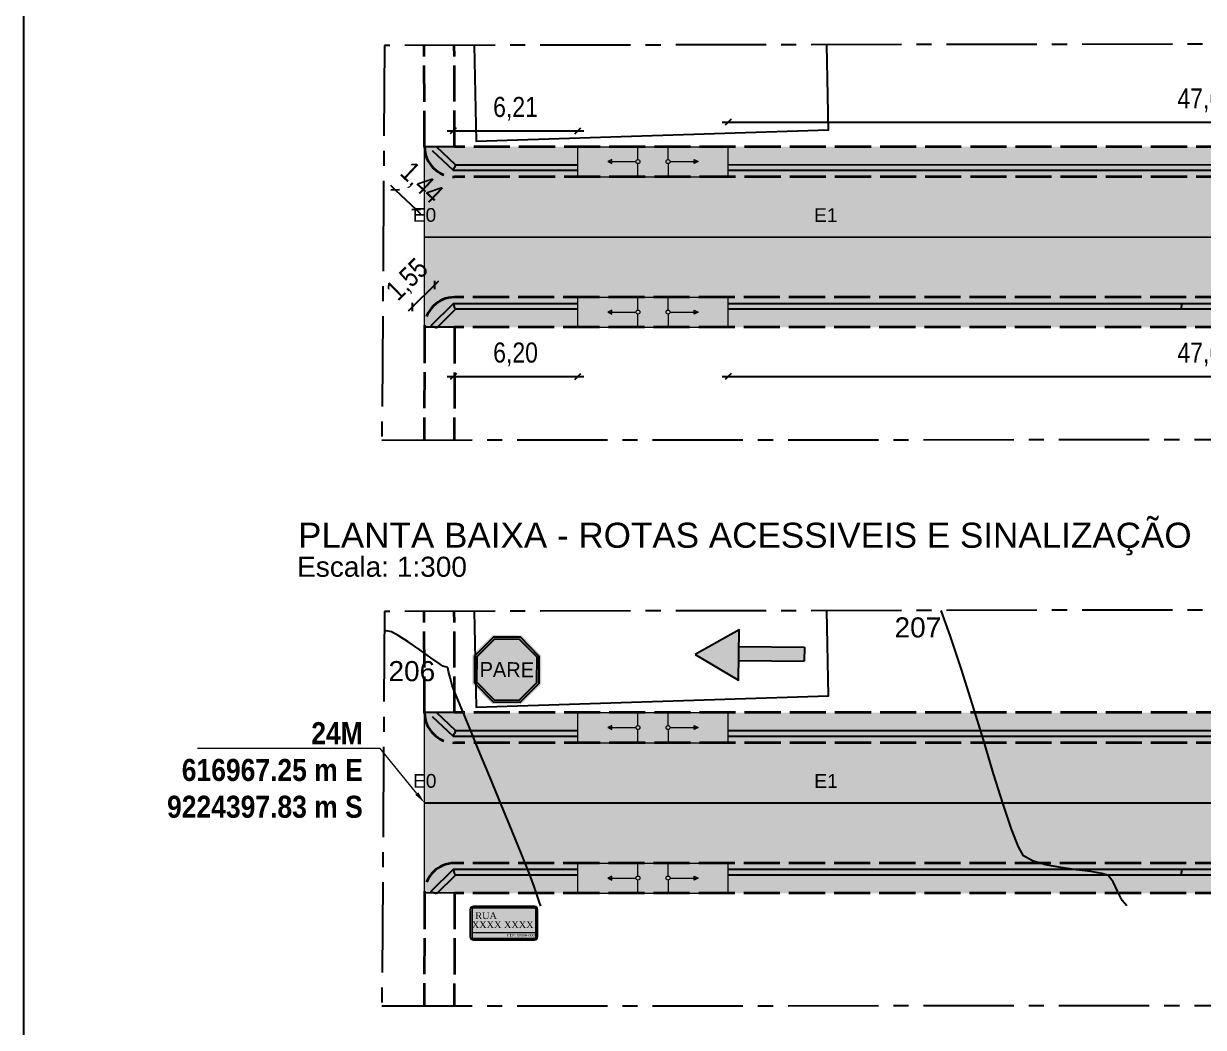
# Model space of a CAD drawing. Header units: feet. Extents: x 203667 to 205527, y 9204857 to 9205156.
# Drawn here: x 204385.3 to 204444.1, y 9204992.1 to 9205042.1 of the extents above; entities that cross this region are included whole.
import ezdxf
from ezdxf import colors
from ezdxf.entities.mleader import LeaderData, LeaderLine
from ezdxf.enums import TextEntityAlignment as Align
from ezdxf.math import Vec2, Vec3

# ---------------------------------------------------------------- set-up
doc = ezdxf.new("R2010")
doc.units = ezdxf.units.FT
doc.header["$LTSCALE"] = 0.3
doc.header["$MEASUREMENT"] = 0
for name, pattern in [('ACAD_ISO02W100', [15, 12, -3]), ('CENTER2', [1.125, 0.75, -0.125, 0.125, -0.125]), ('CONTINUO', [0])]:
    doc.linetypes.add(name, pattern=pattern)
for name, color, linetype in [('_EIXO PROJETADO', 2, 'Continuous'), ('C-ROAD-CNTR-N', 92, 'Continuous'), ('C1-HM-CURVA_INTERMEDIARIA', 3, 'Continuous'), ('Calçada Projetada', 20, 'Continuous'), ('cotas1', 7, 'Continuous'), ('Edificação Existente', 1, 'Continuous'), ('Estacas', 7, 'CONTINUO'), ('F-HZ-ESTACA', 98, 'Continuous'), ('Pavimento projetado', 51, 'Continuous'), ('SINALIZACAO', 1, 'Continuous'), ('TEXTOS', 7, 'Continuous')]:
    doc.layers.add(name, color=color, linetype=linetype)
for name, color, linetype, lineweight in [('Alvenaria de 1 Vez', 6, 'ACAD_ISO02W100', 35), ('Cotas Acessibilidade', 5, 'Continuous', 25), ('Cotas Calçadas', 7, 'Continuous', 25), ('Detalhe 2', 1, 'Continuous', 18), ('MEIO FIO PROJETADO', 7, 'ACAD_ISO02W100', 35), ('PENA015', 1, 'Continuous', 15)]:
    doc.layers.add(name, color=color, linetype=linetype, lineweight=lineweight)
doc.styles.add('Arial', font='arial.ttf')
doc.styles.add('COTAS', font='ariblk.ttf', dxfattribs={"width": 0.75})
doc.styles.add('PONTOS_DADOS', font='BOOKOS.TTF')
doc.styles.add('Roman', font='arial.ttf', dxfattribs={"height": 2})
doc.styles.add('TARCISIO', font='swissci.ttf')
doc.dimstyles.new('Cota Piso Tatil', dxfattribs={"dimtxt": 1, "dimasz": 0.3, "dimexe": 1, "dimexo": 1, "dimgap": 0.5, "dimtad": 1, "dimzin": 4, "dimtxsty": 'TARCISIO', "dimblk": 'OBLIQUE', "dimcen": -2, "dimdle": 0.3, "dimse1": 1, "dimse2": 1, "dimclrd": 256, "dimclre": 256, "dimclrt": 5, "dimadec": 0, "dimazin": 0, "dimtfac": 1, "dimtix": 1, "dimtmove": 0, "dimatfit": 3, "dimldrblk": 'DOT', "dimfxl": 1, "dimlwd": -1, "dimlwe": -1, "dimarcsym": 0})

# ---------------------------------------------------------------- blocks, each defined once
blk = doc.blocks.new('r150')
at = {"linetype": 'Continuous'}
h = blk.add_hatch(color=4, dxfattribs=at)
h.dxf.hatch_style = 1
edge = h.paths.add_edge_path()
edge.add_arc((0, 0.907), 0.1, 180, 270, ccw=False)
edge.add_line((-0.1, 0.907), (-1.3, 0.907))
edge.add_line((-1.3, 0.907), (-1.3, 0.807))
edge.add_line((-1.3, 0.807), (-1.5, 0.907))
edge.add_line((-1.5, 0.907), (-1.3, 1.007))
edge.add_line((-1.3, 1.007), (-1.3, 0.907))
edge.add_line((-1.3, 0.907), (-0.1, 0.907))
edge.add_arc((0, 0.907), 0.1, 90, 180, ccw=False)
edge.add_line((0, 1.007), (0, 1.65))
edge.add_line((0, 1.65), (-3, 1.65))
edge.add_line((-3, 1.65), (-3, 0.15))
edge.add_line((-3, 0.15), (0, 0.15))
edge.add_line((0, 0.15), (0, 0.807))
edge = h.paths.add_edge_path()
edge.add_arc((1.5, 0.907), 0.1, 180, 270, ccw=False)
edge.add_arc((1.5, 0.907), 0.1, 90, 180, ccw=False)
edge.add_line((1.5, 1.007), (1.5, 1.65))
edge.add_line((1.5, 1.65), (0, 1.65))
edge.add_line((0, 1.65), (0, 1.007))
edge.add_arc((0, 0.907), 0.1, 0, 90, ccw=False)
edge.add_arc((0, 0.907), 0.1, -90, 0, ccw=False)
edge.add_line((0, 0.807), (0, 0.15))
edge.add_line((0, 0.15), (1.5, 0.15))
edge.add_line((1.5, 0.15), (1.5, 0.807))
edge = h.paths.add_edge_path()
edge.add_line((4.5, 1.65), (1.5, 1.65))
edge.add_line((1.5, 1.65), (1.5, 1.007))
edge.add_arc((1.5, 0.907), 0.1, 0, 90, ccw=False)
edge.add_line((1.6, 0.907), (2.8, 0.907))
edge.add_line((2.8, 0.907), (2.8, 1.007))
edge.add_line((2.8, 1.007), (3, 0.907))
edge.add_line((3, 0.907), (2.8, 0.807))
edge.add_line((2.8, 0.807), (2.8, 0.907))
edge.add_line((2.8, 0.907), (1.6, 0.907))
edge.add_arc((1.5, 0.907), 0.1, -90, 0, ccw=False)
edge.add_line((1.5, 0.807), (1.5, 0.15))
edge.add_line((1.5, 0.15), (4.5, 0.15))
edge.add_line((4.5, 0.15), (4.5, 1.65))
at = {"layer": 'PENA015', "color": 7}
for points in [[(-3, 0.15), (-3, 1.65)], [(-3, 1.65), (4.5, 1.65)], [(0, 1.007), (0, 1.65)], [(1.5, 1.007), (1.5, 1.65)], [(4.5, 0.15), (4.5, 1.65)], [(-1.3, 1.007), (-1.5, 0.907), (-1.3, 0.807)], [(-1.5, 0.907), (-0.1, 0.907)], [(-1.3, 0.807), (-1.3, 1.007)], [(0, 0.15), (0, 0.807)], [(1.5, 0.807), (1.5, 0.15)], [(1.6, 0.907), (3, 0.907)], [(2.8, 0.807), (2.8, 1.007)], [(2.8, 1.007), (3, 0.907), (2.8, 0.807)], [(-3, 0.15), (4.5, 0.15)]]:
    blk.add_lwpolyline(points, dxfattribs=at)
for centre in [(0, 0.907), (1.5, 0.907)]:
    blk.add_circle(centre, 0.1, dxfattribs=at)
blk = doc.blocks.new('_Oblique')
at = {"layer": 'cotas1', "color": 0, "lineweight": -2}
blk.add_line((-0.5, -0.5), (0.5, 0.5), dxfattribs=at)
blk = doc.blocks.new('*D152')
at = {"layer": 'Cotas Acessibilidade', "transparency": 16777216}
for p, q in [((204403.815, 9205033.841), (204403.596, 9205034.046)), ((204403.815, 9205033.841), (204404.863, 9205032.852)), ((204404.863, 9205032.852), (204405.082, 9205032.646))]:
    blk.add_line(p, q, dxfattribs=at)
at = {"layer": 'Defpoints', "color": 0, "transparency": 16777216}
for p in [(204405.659, 9205035.797, 0), (204406.708, 9205034.809, 0), (204404.863, 9205032.852)]:
    blk.add_point(p, dxfattribs=at)
at = {"layer": 'Cotas Acessibilidade', "transparency": 16777216, "xscale": 0.3, "yscale": 0.3, "zscale": 0.3}
for p, rotation in [((204403.815, 9205033.841), 316.6942886122921), ((204404.863, 9205032.852), 136.6942886122921)]:
    blk.add_blockref('_Oblique', p, dxfattribs=dict(at, rotation=rotation))
at = {"layer": 'Cotas Acessibilidade', "color": 5, "transparency": 16777216, "insert": (204405.09, 9205034.143), "char_height": 1, "attachment_point": 5, "rotation": 316.69429, "style": 'TARCISIO'}
blk.add_mtext('1,44', dxfattribs=at)
blk = doc.blocks.new('_Dot')
at = {"color": 0, "linetype": 'ByBlock', "lineweight": -2}
blk.add_line((-0.5, 0), (-1, 0), dxfattribs=at)
at = {"color": 0, "linetype": 'ByBlock', "const_width": 0.5}
blk.add_lwpolyline([(-0.25, 0, 1), (0.25, 0, 1)], format="xyb", close=True, dxfattribs=at)
blk = doc.blocks.new('*D153')
at = {"layer": 'Cotas Acessibilidade', "transparency": 16777216}
blk.add_line((204406.408, 9205036.779), (204413.214, 9205036.78), dxfattribs=at)
at = {"layer": 'Defpoints', "color": 0, "transparency": 16777216}
for p in [(204412.914, 9205036.78), (204406.708, 9205034.809, 0), (204412.914, 9205034.809, 0)]:
    blk.add_point(p, dxfattribs=at)
at = {"layer": 'Cotas Acessibilidade', "transparency": 16777216, "xscale": 0.3, "yscale": 0.3, "zscale": 0.3}
for p, rotation in [((204406.708, 9205036.779), 180.0014894746999), ((204412.914, 9205036.78), 0.001489474699882498)]:
    blk.add_blockref('_Oblique', p, dxfattribs=dict(at, rotation=rotation))
at = {"layer": 'Cotas Acessibilidade', "color": 5, "transparency": 16777216, "insert": (204409.811, 9205037.875), "char_height": 1, "attachment_point": 5, "rotation": 0.00149, "style": 'TARCISIO'}
blk.add_mtext('6,21', dxfattribs=at)
blk = doc.blocks.new('*D154')
at = {"layer": 'Cotas Acessibilidade', "transparency": 16777216}
for p, q in [((204405.775, 9205029.091), (204405.988, 9205029.303)), ((204404.673, 9205027.996), (204405.775, 9205029.091)), ((204404.673, 9205027.996), (204404.46, 9205027.785))]:
    blk.add_line(p, q, dxfattribs=at)
at = {"layer": 'Defpoints', "color": 0, "transparency": 16777216}
for p in [(204405.775, 9205029.091), (204406.701, 9205028.159, 0), (204405.599, 9205027.064, 0)]:
    blk.add_point(p, dxfattribs=at)
at = {"layer": 'Cotas Acessibilidade', "transparency": 16777216, "xscale": 0.3, "yscale": 0.3, "zscale": 0.3}
for p, rotation in [((204405.775, 9205029.091), 224.8101144808566), ((204404.673, 9205027.996), 44.8101144808566)]:
    blk.add_blockref('_Oblique', p, dxfattribs=dict(at, rotation=rotation))
at = {"layer": 'Cotas Acessibilidade', "color": 5, "transparency": 16777216, "insert": (204404.452, 9205029.321), "char_height": 1, "attachment_point": 5, "rotation": 44.81011, "style": 'TARCISIO'}
blk.add_mtext('1,55', dxfattribs=at)
blk = doc.blocks.new('*D313')
at = {"layer": 'Cotas Acessibilidade', "transparency": 16777216}
blk.add_line((204406.412, 9205024.536), (204413.214, 9205024.536), dxfattribs=at)
at = {"layer": 'Defpoints', "color": 0, "transparency": 16777216}
for p in [(204406.712, 9205028.159, 0), (204412.914, 9205028.159, 0), (204412.914, 9205024.536)]:
    blk.add_point(p, dxfattribs=at)
at = {"layer": 'Cotas Acessibilidade', "transparency": 16777216, "xscale": 0.3, "yscale": 0.3, "zscale": 0.3}
for p, rotation in [((204406.712, 9205024.536), 180.001489441899), ((204412.914, 9205024.536), 0.001489441899012902)]:
    blk.add_blockref('_Oblique', p, dxfattribs=dict(at, rotation=rotation))
at = {"layer": 'Cotas Acessibilidade', "color": 5, "transparency": 16777216, "insert": (204409.813, 9205025.632), "char_height": 1, "attachment_point": 5, "rotation": 0.00149, "style": 'TARCISIO'}
blk.add_mtext('6,20', dxfattribs=at)
blk = doc.blocks.new('*D314')
at = {"layer": 'Cotas Acessibilidade', "transparency": 16777216}
blk.add_line((204420.114, 9205024.537), (204468.355, 9205024.538), dxfattribs=at)
at = {"layer": 'Defpoints', "color": 0, "transparency": 16777216}
for p in [(204420.414, 9205028.159), (204468.055, 9205028.161, 0), (204468.055, 9205024.538)]:
    blk.add_point(p, dxfattribs=at)
at = {"layer": 'Cotas Acessibilidade', "transparency": 16777216, "xscale": 0.3, "yscale": 0.3, "zscale": 0.3}
for p, rotation in [((204420.414, 9205024.537), 180.0015942188615), ((204468.055, 9205024.538), 0.001594218861466201)]:
    blk.add_blockref('_Oblique', p, dxfattribs=dict(at, rotation=rotation))
at = {"layer": 'Cotas Acessibilidade', "color": 5, "transparency": 16777216, "insert": (204444.234, 9205025.632), "char_height": 1, "attachment_point": 5, "rotation": 0.00159, "style": 'TARCISIO'}
blk.add_mtext('47,64', dxfattribs=at)
blk = doc.blocks.new('*D159')
at = {"layer": 'Cotas Acessibilidade', "transparency": 16777216}
blk.add_line((204420.114, 9205037.201), (204468.354, 9205037.202), dxfattribs=at)
at = {"layer": 'Defpoints', "color": 0, "transparency": 16777216}
for p in [(204468.054, 9205037.202), (204420.414, 9205034.809, 0), (204468.054, 9205034.811, 0)]:
    blk.add_point(p, dxfattribs=at)
at = {"layer": 'Cotas Acessibilidade', "transparency": 16777216, "xscale": 0.3, "yscale": 0.3, "zscale": 0.3}
for p, rotation in [((204420.414, 9205037.201), 180.001602751482), ((204468.054, 9205037.202), 0.001602751482006512)]:
    blk.add_blockref('_Oblique', p, dxfattribs=dict(at, rotation=rotation))
at = {"layer": 'Cotas Acessibilidade', "color": 5, "transparency": 16777216, "insert": (204444.234, 9205038.297), "char_height": 1, "attachment_point": 5, "rotation": 0.0016, "style": 'TARCISIO'}
blk.add_mtext('47,64', dxfattribs=at)
blk = doc.blocks.new('PARE')
at = {"layer": 'SINALIZACAO'}
h = blk.add_hatch(color=256, dxfattribs=at)
h.dxf.hatch_style = 1
h.paths.add_polyline_path([(0.13, 0.331), (-0.138, 0.331), (-0.327, 0.141), (-0.327, -0.126), (-0.138, -0.316), (0.13, -0.316), (0.319, -0.126), (0.319, 0.141)])
h.paths.add_polyline_path([(-0.13, 0.311), (0.122, 0.311), (0.299, 0.133), (0.299, -0.118), (0.122, -0.296), (-0.13, -0.296), (-0.307, -0.118), (-0.307, 0.133)], flags=16)
h.paths.add_polyline_path([(-0.121, 0.291), (0.113, 0.291), (0.279, 0.125), (0.279, -0.11), (0.113, -0.276), (-0.121, -0.276), (-0.287, -0.11), (-0.287, 0.125)], flags=0)
at = {"layer": 'SINALIZACAO', "true_color": 0xffffff}
h = blk.add_hatch(color=7, dxfattribs=at)
h.dxf.hatch_style = 1
h.paths.add_polyline_path([(-0.307, 0.133), (-0.307, -0.118), (-0.13, -0.296), (0.122, -0.296), (0.299, -0.118), (0.299, 0.133), (0.122, 0.311), (-0.13, 0.311)])
h.paths.add_polyline_path([(-0.121, 0.291), (0.113, 0.291), (0.279, 0.125), (0.279, -0.11), (0.113, -0.276), (-0.121, -0.276), (-0.287, -0.11), (-0.287, 0.125)], flags=16)
at = {"layer": 'SINALIZACAO'}
h = blk.add_hatch(color=256, dxfattribs=at)
h.dxf.hatch_style = 1
h.paths.add_polyline_path([(-0.287, -0.11), (-0.121, -0.276), (0.113, -0.276), (0.279, -0.11), (0.279, 0.125), (0.113, 0.291), (-0.121, 0.291), (-0.287, 0.125)])
at = {"layer": 'SINALIZACAO', "color": 7, "true_color": 0xffffff}
for points in [[(-0.13, 0.311), (-0.307, 0.133), (-0.307, -0.118), (-0.13, -0.296), (0.122, -0.296), (0.299, -0.118), (0.299, 0.133), (0.122, 0.311)], [(-0.121, 0.291), (-0.287, 0.125), (-0.287, -0.11), (-0.121, -0.276), (0.113, -0.276), (0.279, -0.11), (0.279, 0.125), (0.113, 0.291)]]:
    blk.add_lwpolyline(points, close=True, dxfattribs=at)
at = {"layer": 'SINALIZACAO', "color": 7, "true_color": 0xffffff, "insert": (-0.004, 0.008), "char_height": 0.14, "attachment_point": 5}
blk.add_mtext_dynamic_manual_height_columns('\\pxqc;PARE', width=0.56672, gutter_width=0.5, heights=[0.234], dxfattribs=at)
blk = doc.blocks.new('A$C7DBB18B5')
at = {"layer": 'Detalhe 2', "lineweight": 20}
h = blk.add_hatch(color=5, dxfattribs=at)
h.dxf.hatch_style = 1
h.paths.add_polyline_path([(0.475, 0.25), (0.025, 0.25, 0.414214), (0, 0.225), (0, 0.025, 0.414214), (0.025, 0), (0.475, 0, 0.414214), (0.5, 0.025), (0.5, 0.225, 0.414214)])
h.paths.add_polyline_path([(0.495, 0.225), (0.495, 0.025, -0.414214), (0.475, 0.005), (0.025, 0.005, -0.414214), (0.005, 0.025), (0.005, 0.225, -0.414214), (0.025, 0.245), (0.475, 0.245, -0.414214)], flags=16)
h.paths.add_polyline_path([(0.485, 0.225), (0.485, 0.025, -0.414214), (0.475, 0.015), (0.025, 0.015, -0.414214), (0.015, 0.025), (0.015, 0.225, -0.414214), (0.025, 0.235), (0.475, 0.235, -0.414214)], flags=0)
h = blk.add_hatch(color=7, dxfattribs=at)
h.dxf.hatch_style = 1
h.paths.add_polyline_path([(0.475, 0.245), (0.025, 0.245, 0.414214), (0.005, 0.225), (0.005, 0.025, 0.414214), (0.025, 0.005), (0.475, 0.005, 0.414214), (0.495, 0.025), (0.495, 0.225, 0.414214)])
h.paths.add_polyline_path([(0.485, 0.225), (0.485, 0.025, -0.414214), (0.475, 0.015), (0.025, 0.015, -0.414214), (0.015, 0.025), (0.015, 0.225, -0.414214), (0.025, 0.235), (0.475, 0.235, -0.414214)], flags=16)
h = blk.add_hatch(color=5, dxfattribs=at)
h.dxf.hatch_style = 1
h.paths.add_polyline_path([(0.485, 0.225, 0.414214), (0.475, 0.235), (0.025, 0.235, 0.414214), (0.015, 0.225), (0.015, 0.025, 0.414214), (0.025, 0.015), (0.475, 0.015, 0.414214), (0.485, 0.025)])
at = {"layer": 'Detalhe 2', "color": 7, "lineweight": 20}
for points in [[(0.025, 0), (0.475, 0, 0.414214), (0.5, 0.025), (0.5, 0.225, 0.414214), (0.475, 0.25), (0.025, 0.25, 0.414214), (0, 0.225), (0, 0.025, 0.414214)], [(0.025, 0.005), (0.475, 0.005, 0.414214), (0.495, 0.025), (0.495, 0.225, 0.414214), (0.475, 0.245), (0.025, 0.245, 0.414214), (0.005, 0.225), (0.005, 0.025, 0.414214)], [(0.025, 0.015), (0.475, 0.015, 0.414214), (0.485, 0.025), (0.485, 0.225, 0.414214), (0.475, 0.235), (0.025, 0.235, 0.414214), (0.015, 0.225), (0.015, 0.025, 0.414214)]]:
    blk.add_lwpolyline(points, format="xyb", close=True, dxfattribs=at)
blk.add_lwpolyline([(0.015, 0.055), (0.485, 0.055)], dxfattribs=at)
at = {"color": 7, "lineweight": 20, "true_color": 0xffffff, "style": 'PONTOS_DADOS'}
for s, height, p in [('RUA', 0.05, (0.1188, 0.205)), ('XXXX XXXX', 0.05, (0.2411, 0.1385)), ('CEP: 00000-000', 0.02, (0.3742, 0.045))]:
    blk.add_text(s, height=height, dxfattribs=at).set_placement(p, align=Align.TOP_CENTER)
blk = doc.blocks.new('A$C0B4D12F7')
at = {"layer": 'SINALIZACAO'}
h = blk.add_hatch(color=4, dxfattribs=at)
h.dxf.hatch_style = 1
h.paths.add_polyline_path([(3.391, 0), (5.645, 1.302), (3.391, 2.603)])
h = blk.add_hatch(color=4, dxfattribs=at)
h.dxf.hatch_style = 1
h.paths.add_polyline_path([(3.391, 1.591), (0, 1.591), (0, 0.867), (3.391, 0.867)])
at = {"layer": 'SINALIZACAO', "color": 4}
for p, q in [((3.391, 1.591), (0, 1.591)), ((0, 0.867), (0, 1.591)), ((3.391, 0.867), (0, 0.867))]:
    blk.add_line(p, q, dxfattribs=at)
blk.add_lwpolyline([(5.645, 1.302), (3.391, 2.603), (3.391, 0)], close=True, dxfattribs=at)

msp = doc.modelspace()

# ---------------------------------------------------------------- hatches: boundary and pattern name
at = {"layer": 'Calçada Projetada'}
h = msp.add_hatch(color=256, dxfattribs=at)
h.dxf.hatch_style = 1
h.paths.add_polyline_path([(204410.595, 9205035.984), (204410.651, 9205034.484), (204479.281, 9205034.486, 0.406206), (204480.78, 9205035.945), (204479.281, 9205035.986)])
h.paths.add_polyline_path([(204410.595, 9205035.984), (204406.777, 9205035.984), (204405.277, 9205035.984), (204405.277, 9205035.978, 0.413024), (204406.777, 9205034.484), (204410.651, 9205034.484)])
h = msp.add_hatch(color=256, dxfattribs=at)
h.dxf.hatch_style = 1
h.paths.add_polyline_path([(204410.877, 9205028.484), (204410.933, 9205026.984), (204479.241, 9205026.986), (204480.741, 9205026.986, 0.414213), (204479.241, 9205028.486)])
h.paths.add_polyline_path([(204410.877, 9205028.484), (204406.773, 9205028.484, 0.412258), (204405.274, 9205026.994), (204406.774, 9205026.984), (204410.933, 9205026.984)])
h = msp.add_hatch(color=256, dxfattribs=at)
h.dxf.hatch_style = 1
h.paths.add_polyline_path([(204410.595, 9205007.774), (204410.651, 9205006.274), (204479.281, 9205006.276, 0.406206), (204480.78, 9205007.735), (204479.281, 9205007.776)])
h.paths.add_polyline_path([(204410.595, 9205007.774), (204406.777, 9205007.774), (204405.277, 9205007.775), (204405.277, 9205007.768, 0.413024), (204406.777, 9205006.274), (204410.651, 9205006.274)])
h = msp.add_hatch(color=256, dxfattribs=at)
h.dxf.hatch_style = 1
h.paths.add_polyline_path([(204410.877, 9205000.274), (204410.933, 9204998.774), (204479.241, 9204998.776), (204480.741, 9204998.776, 0.414213), (204479.241, 9205000.276)])
h.paths.add_polyline_path([(204410.877, 9205000.274), (204406.773, 9205000.274, 0.412258), (204405.274, 9204998.784), (204406.774, 9204998.774), (204410.933, 9204998.774)])
at = {"layer": 'Pavimento projetado', "lineweight": 20}
h = msp.add_hatch(color=256, dxfattribs=at)
h.dxf.hatch_style = 1
h.paths.add_polyline_path([(204480.761, 9205031.486), (204480.78, 9205035.945, -0.406206), (204479.281, 9205034.486), (204406.777, 9205034.484, -0.413024), (204405.277, 9205035.978), (204405.275, 9205031.484)])
h = msp.add_hatch(color=256, dxfattribs=at)
h.dxf.hatch_style = 1
h.paths.add_polyline_path([(204480.761, 9205031.486), (204405.275, 9205031.484), (204405.274, 9205026.975, -0.415918), (204406.773, 9205028.484), (204479.241, 9205028.486, -0.414214), (204480.741, 9205026.986)])
h = msp.add_hatch(color=256, dxfattribs=at)
h.dxf.hatch_style = 1
h.paths.add_polyline_path([(204480.761, 9205003.276), (204480.78, 9205007.735, -0.406206), (204479.281, 9205006.276), (204406.777, 9205006.274, -0.413024), (204405.277, 9205007.768), (204405.275, 9205003.274)])
h = msp.add_hatch(color=256, dxfattribs=at)
h.dxf.hatch_style = 1
h.paths.add_polyline_path([(204480.761, 9205003.276), (204405.275, 9205003.274), (204405.274, 9204998.765, -0.415918), (204406.773, 9205000.274), (204479.241, 9205000.276, -0.414214), (204480.741, 9204998.776)])

# ---------------------------------------------------------------- linework, layer by layer
at = {"layer": '_EIXO PROJETADO', "linetype": 'CENTER2', "ltscale": 20, "elevation": 0}
for points in [[(204483.048, 9205041.161), (204403.287, 9205041.032), (204403.147, 9205021.362), (204482.606, 9205021.417)], [(204483.048, 9205012.952), (204403.287, 9205012.822), (204403.147, 9204993.152), (204482.606, 9204993.207)]]:
    msp.add_lwpolyline(points, close=True, dxfattribs=at)
at = {"layer": 'Alvenaria de 1 Vez', "ltscale": 0.5}
for p, q in [((204406.777, 9205035.984, 0), (204406.761, 9205041.038, 0)), ((204406.777, 9205007.774, 0), (204406.761, 9205012.828, 0))]:
    msp.add_line(p, q, dxfattribs=at)
at = {"layer": 'Alvenaria de 1 Vez', "ltscale": 0.5, "elevation": 0}
for points in [[(204479.372, 9205041.156), (204479.281, 9205035.986), (204406.777, 9205035.984)], [(204479.241, 9205026.986), (204406.774, 9205026.984), (204406.759, 9205021.364)], [(204479.372, 9205012.946), (204479.281, 9205007.776), (204406.777, 9205007.774)], [(204479.241, 9204998.776), (204406.774, 9204998.774), (204406.759, 9204993.154)]]:
    msp.add_lwpolyline(points, dxfattribs=at)
at = {"layer": 'C-ROAD-CNTR-N', "color": 98, "linetype": 'Continuous', "lineweight": -3, "elevation": 0, "flags": 128}
for points in [[(204405.283, 9205031.484), (204480.741, 9205031.486)], [(204405.283, 9205003.274), (204480.741, 9205003.276)]]:
    msp.add_lwpolyline(points, dxfattribs=at)
at = {"layer": 'C1-HM-CURVA_INTERMEDIARIA', "linetype": 'Continuous', "lineweight": -3, "flags": 128}
for points, elevation in [([(204440.275, 9204998.146), (204440.047, 9204998.408), (204439.82, 9204998.868), (204439.594, 9204999.339), (204439.343, 9204999.662), (204439.035, 9204999.762), (204438.481, 9204999.851), (204437.77, 9204999.943), (204436.99, 9205000.053), (204436.231, 9205000.196), (204435.582, 9205000.385), (204435.13, 9205000.638), (204434.875, 9205001.077), (204434.531, 9205001.968), (204434.115, 9205003.216), (204433.642, 9205004.729), (204433.128, 9205006.413), (204432.589, 9205008.175), (204432.039, 9205009.922), (204431.495, 9205011.562), (204431.021, 9205012.867)], 207), ([(204411.066, 9204998.126), (204410.993, 9204998.356), (204410.741, 9204999.101), (204410.501, 9204999.732), (204410.122, 9205000.685), (204409.641, 9205001.871), (204409.097, 9205003.2), (204408.528, 9205004.581), (204407.973, 9205005.925), (204407.47, 9205007.142), (204407.056, 9205008.143), (204406.771, 9205008.836), (204406.653, 9205009.133), (204406.565, 9205009.461), (204406.479, 9205009.833), (204406.44, 9205010.01), (204406.397, 9205010.038), (204406.302, 9205010.06), (204406.181, 9205010.094), (204406.008, 9205010.216), (204405.594, 9205010.512), (204405.045, 9205010.9), (204404.465, 9205011.297), (204403.959, 9205011.624), (204403.633, 9205011.796), (204403.278, 9205011.864)], 206)]:
    msp.add_lwpolyline(points, dxfattribs=dict(at, elevation=elevation))
at = {"layer": 'Calçada Projetada'}
for p, q in [((204406.777, 9205035.984, 0), (204405.277, 9205035.984, 0)), ((204406.777, 9205007.774, 0), (204405.277, 9205007.775, 0))]:
    msp.add_line(p, q, dxfattribs=at)
at = {"layer": 'Cotas Acessibilidade', "color": 5}
for p, q in [((204405.659, 9205035.797, 0), (204406.708, 9205034.809, 0)), ((204405.851, 9205036.001, 0), (204406.819, 9205035.089, 0)), ((204406.708, 9205034.809, 0), (204406.763, 9205034.949, 0)), ((204406.708, 9205034.809, 0), (204412.914, 9205034.809, 0)), ((204406.819, 9205035.089, 0), (204406.763, 9205034.949, 0)), ((204406.819, 9205035.089, 0), (204412.914, 9205035.089, 0)), ((204420.414, 9205035.089, 0), (204468.054, 9205035.091, 0)), ((204420.414, 9205034.809, 0), (204468.054, 9205034.811, 0)), ((204406.701, 9205028.159, 0), (204405.599, 9205027.064, 0)), ((204412.914, 9205028.159, 0), (204406.701, 9205028.159, 0)), ((204406.701, 9205028.159, 0), (204406.759, 9205028.019, 0)), ((204443.007, 9205028.16), (204420.414, 9205028.159)), ((204468.055, 9205028.16), (204443.007, 9205028.16)), ((204443.007, 9205028.16), (204443.007, 9205028.02)), ((204406.817, 9205027.879, 0), (204405.878, 9205026.946, 0)), ((204406.817, 9205027.879, 0), (204406.759, 9205028.019, 0)), ((204412.914, 9205027.879, 0), (204406.817, 9205027.879, 0)), ((204443.007, 9205027.88), (204420.414, 9205027.879)), ((204443.007, 9205027.88), (204443.007, 9205028.02)), ((204468.055, 9205027.88), (204443.007, 9205027.88)), ((204405.599, 9205027.064, 0), (204405.599, 9205026.992, 0)), ((204405.599, 9205027.064, 0), (204405.739, 9205027.005, 0)), ((204405.878, 9205026.946, 0), (204405.739, 9205027.005, 0)), ((204405.878, 9205026.946, 0), (204405.879, 9205026.99, 0)), ((204405.659, 9205007.588, 0), (204406.708, 9205006.599, 0)), ((204405.851, 9205007.791, 0), (204406.819, 9205006.879, 0)), ((204406.819, 9205006.879, 0), (204406.763, 9205006.739, 0)), ((204406.819, 9205006.879, 0), (204412.914, 9205006.879, 0)), ((204420.414, 9205006.879, 0), (204468.054, 9205006.881, 0)), ((204406.708, 9205006.599, 0), (204406.763, 9205006.739, 0)), ((204406.708, 9205006.599, 0), (204412.914, 9205006.599, 0)), ((204420.414, 9205006.599, 0), (204468.054, 9205006.601, 0)), ((204406.701, 9204999.949, 0), (204405.599, 9204998.854, 0)), ((204412.914, 9204999.949, 0), (204406.701, 9204999.949, 0)), ((204406.701, 9204999.949, 0), (204406.759, 9204999.809, 0)), ((204443.007, 9204999.95), (204420.414, 9204999.949)), ((204468.055, 9204999.951), (204443.007, 9204999.95)), ((204443.007, 9204999.95), (204443.007, 9204999.81)), ((204406.817, 9204999.669, 0), (204405.878, 9204998.737, 0)), ((204406.817, 9204999.669, 0), (204406.759, 9204999.809, 0)), ((204412.914, 9204999.669, 0), (204406.817, 9204999.669, 0)), ((204443.007, 9204999.67), (204420.414, 9204999.669)), ((204443.007, 9204999.67), (204443.007, 9204999.81)), ((204468.055, 9204999.671), (204443.007, 9204999.67)), ((204405.599, 9204998.854, 0), (204405.599, 9204998.782, 0)), ((204405.599, 9204998.854, 0), (204405.739, 9204998.795, 0)), ((204405.878, 9204998.737, 0), (204405.739, 9204998.795, 0)), ((204405.878, 9204998.737, 0), (204405.879, 9204998.78, 0))]:
    msp.add_line(p, q, dxfattribs=at)
at = {"layer": 'Cotas Calçadas'}
for p, q in [((204406.774, 9205026.984, 0), (204405.274, 9205026.994, 0)), ((204406.774, 9204998.774, 0), (204405.274, 9204998.784, 0))]:
    msp.add_line(p, q, dxfattribs=at)
msp.add_lwpolyline([(204499.02, 9205088.157), (204385.294, 9205088.157), (204385.294, 9204895.913), (204499.02, 9204895.913)], close=True, dxfattribs=at)
at = {"layer": 'Edificação Existente', "color": 1, "elevation": 0}
for points in [[(204407.755, 9205041.039), (204407.853, 9205036.261), (204425.406, 9205036.829), (204425.325, 9205041.068)], [(204407.755, 9205012.829), (204407.853, 9205008.052), (204425.406, 9205008.62), (204425.325, 9205012.858)]]:
    msp.add_lwpolyline(points, dxfattribs=at)
at = {"layer": 'MEIO FIO PROJETADO', "ltscale": 0.5, "elevation": 0}
for points in [[(204480.873, 9205041.158), (204480.78, 9205035.945, -0.406206), (204479.281, 9205034.486), (204406.777, 9205034.484, -0.413024), (204405.277, 9205035.978), (204405.261, 9205041.035)], [(204480.741, 9205021.415), (204480.741, 9205026.986, 0.414214), (204479.241, 9205028.486), (204406.773, 9205028.484, 0.412258), (204405.274, 9205026.994), (204405.259, 9205021.363)], [(204480.873, 9205012.948), (204480.78, 9205007.735, -0.406206), (204479.281, 9205006.276), (204406.777, 9205006.274, -0.413024), (204405.277, 9205007.768), (204405.261, 9205012.825)], [(204480.741, 9204993.206), (204480.741, 9204998.776, 0.414214), (204479.241, 9205000.276), (204406.773, 9205000.274, 0.412258), (204405.274, 9204998.784), (204405.259, 9204993.153)]]:
    msp.add_lwpolyline(points, format="xyb", dxfattribs=at)
at = {"layer": 'Pavimento projetado', "lineweight": 20}
for p, q in [((204405.274, 9205026.994, 0), (204405.277, 9205035.978, 0)), ((204405.274, 9204998.784, 0), (204405.277, 9205007.768, 0))]:
    msp.add_line(p, q, dxfattribs=at)

# ---------------------------------------------------------------- block references
at = {"layer": 'Estacas', "xscale": 0.9639661851663491, "yscale": 0.9639661851663491, "zscale": 0.9639661851663491, "rotation": 179.3949512521692}
msp.add_blockref('A$C0B4D12F7', (204424.222, 9205011.874, 0), dxfattribs=at)
at = {"layer": 'SINALIZACAO', "extrusion": (3.29478e-09, -0.000126738, 1), "rotation": 0.001489476360700526}
for p in [(204415.914, 9205034.26, -1166.63), (204415.914, 9205026.76, -1166.629), (204415.914, 9205006.05, -1166.626), (204415.914, 9204998.55, -1166.625)]:
    msp.add_blockref('r150', p, dxfattribs=at)
at = {"layer": 'SINALIZACAO', "color": 0, "xscale": 5.326421147977181, "yscale": 5.326421147977181, "zscale": 5.326421147977181, "rotation": 359.5885259408725}
msp.add_blockref('PARE', (204409.399, 9205009.877), dxfattribs=at)
at = {"layer": 'SINALIZACAO', "xscale": 6.762977136762542, "yscale": 6.762977136762542, "zscale": 6.762977136762542}
msp.add_blockref('A$C7DBB18B5', (204407.542, 9204996.435), dxfattribs=at)

# ---------------------------------------------------------------- texts
at = {"linetype": 'Continuous', "style": 'Roman'}
for s, height, p in [('PLANTA BAIXA - ROTAS ACESSIVEIS E SINALIZAÇÃO', 1.25, (204398.972, 9205015.993)), ('Escala: 1:300', 1, (204398.926, 9205014.547))]:
    msp.add_text(s, height=height, dxfattribs=at).set_placement(p)
at = {"layer": 'C1-HM-CURVA_INTERMEDIARIA', "linetype": 'Continuous', "lineweight": -3, "style": 'Arial'}
for s, p in [('207', (204428.701, 9205011.523)), ('206', (204403.479, 9205009.344))]:
    msp.add_text(s, height=1, dxfattribs=at).set_placement(p)
at = {"layer": 'F-HZ-ESTACA', "color": 98, "linetype": 'Continuous', "lineweight": -3, "char_height": 0.6858, "attachment_point": 8, "rotation": 0.00149, "style": 'Arial'}
for s, insert in [('{\\fArial|b0|i0|c0|p2;E0}', (204405.275, 9205032.231, 0)), ('{\\fArial|b0|i0|c0|p2;E1}', (204425.275, 9205032.232, 0)), ('{\\fArial|b0|i0|c0|p2;E0}', (204405.286, 9205004.021, 0)), ('{\\fArial|b0|i0|c0|p2;E1}', (204425.286, 9205004.022, 0))]:
    msp.add_mtext(s, dxfattribs=dict(at, insert=insert))

# ---------------------------------------------------------------- dimensions: what is measured, and where the dimension line sits
at = {"layer": 'Cotas Acessibilidade'}
for p1, p2, distance, picture, middle in [((204420.414, 9205034.809, 0), (204468.054, 9205034.811, 0), 2.392, '*D159', (204444.234, 9205038.297)), ((204406.708, 9205034.809, 0), (204412.914, 9205034.809, 0), 1.971, '*D153', (204409.811, 9205037.875)), ((204405.659, 9205035.797, 0), (204406.708, 9205034.809, 0), -2.689, '*D152', (204405.09, 9205034.143)), ((204405.599, 9205027.064, 0), (204406.701, 9205028.159, 0), 1.314, '*D154', (204404.452, 9205029.321)), ((204406.712, 9205028.159, 0), (204412.914, 9205028.159, 0), -3.623, '*D313', (204409.813, 9205025.632)), ((204420.414, 9205028.159), (204468.055, 9205028.161, 0), -3.623, '*D314', (204444.234, 9205025.632))]:
    dim = msp.add_aligned_dim(p1=p1, p2=p2, distance=distance, dimstyle='Cota Piso Tatil', dxfattribs=at)
    dim.commit()
    dim.dimension.update_dxf_attribs({"geometry": picture, "text_midpoint": middle})

# ---------------------------------------------------------------- leaders
at = {"layer": 'TEXTOS', "color": 1}
ml = msp.add_multileader_mtext('Standard', dxfattribs=at)
ml.set_content('24M \\P616967.25 m E\\P9224397.83 m S', color=1, style='COTAS')
ml.set_leader_properties(color=256, linetype='ByLayer', lineweight=0)
ml.build(insert=Vec2(0, 0))
ml.multileader.update_dxf_attribs({"text_right_attachment_type": 6, "dogleg_length": 0.36, "arrow_head_size": 0.6})
ctx = ml.context
ctx.base_point, ctx.char_height, ctx.arrow_head_size, ctx.landing_gap_size, ctx.plane_origin = Vec3(204391.726, 9205006.742, 0), 1.1, 0.6, 0.5, Vec3(204398.693, 9205031.477, 0)
ctx.right_attachment, ctx.text_align_type = 6, 2
notes = []
notes.append((ctx, [(1, (1, 1, 0), (204403.058, 9205005.981, 0), (-1, 0), 0.36, [(0, [(204405.275, 9205003.276, 0)], 0, [])])]))
ctx.mtext.insert, ctx.mtext.width, ctx.mtext.alignment, ctx.mtext.flow_direction = Vec3(204402.198, 9205007.301, 0), 15.74927, 3, 5
for ctx, leaders in notes:
    for number, flags, end, landing, length, lines in leaders:
        leader = LeaderData()
        leader.index, (leader.has_last_leader_line, leader.has_dogleg_vector, leader.attachment_direction) = number, flags
        leader.last_leader_point, leader.dogleg_vector, leader.dogleg_length = Vec3(end), Vec3(landing), length
        for number, points, colour, breaks in lines:
            line = LeaderLine()
            line.index, line.vertices, line.color, line.breaks = number, Vec3.list(points), colors.encode_raw_color(colour), breaks
            leader.lines.append(line)
        ctx.leaders.append(leader)

doc.saveas('drawing.dxf')
